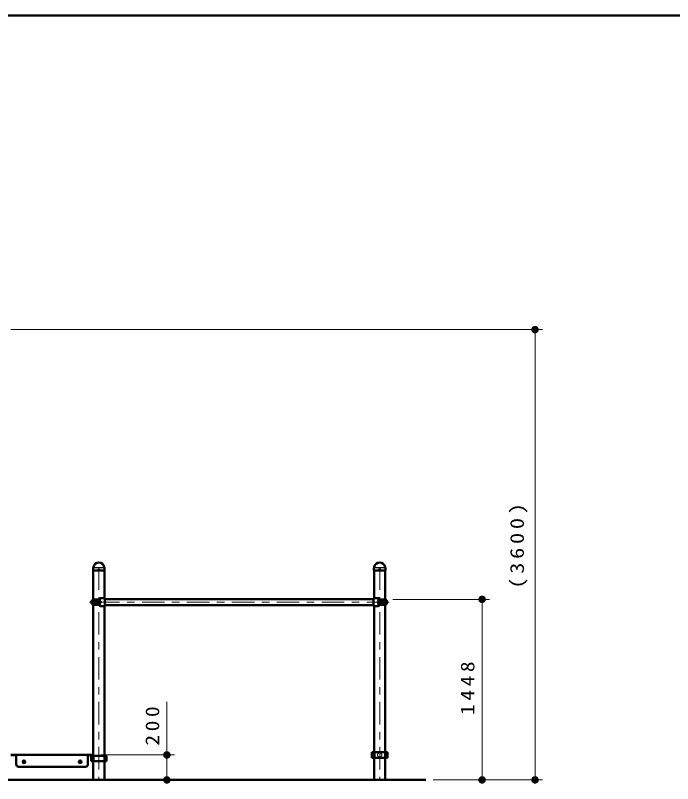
# Model space of a CAD drawing. Units: millimetres on the paper, scale 1:60. Extents: x -385 to 0, y -594 to 267.
# Drawn here: x -223.7 to -136, y -132.7 to -30 of the extents above; entities that cross this region are included whole.
import ezdxf

# ---------------------------------------------------------------- set-up
doc = ezdxf.new("R2010")
doc.units = ezdxf.units.MM
doc.linetypes.add('USER1', pattern=[4.5, 2.5, -2])
doc.linetypes.add('USER2', pattern=[6, 3, -1, 1, -1])
doc.layers.add('LY_1', color=140, linetype='Continuous', lineweight=50)
doc.styles.add('ＭＳ ゴシック', font='')
doc.styles.get('ＭＳ ゴシック').set_extended_font_data('MS Gothic')

# ---------------------------------------------------------------- blocks, each defined once
blk = doc.blocks.new('filled_dot')
at = {"color": 0, "linetype": 'Continuous', "lineweight": -2, "const_width": 1.25}
blk.add_lwpolyline([(-0.625, 0, 1), (0.625, 0, 1)], format="xyb", close=True, dxfattribs=at)

msp = doc.modelspace()

# ---------------------------------------------------------------- linework, layer by layer
at = {"layer": 'LY_1', "color": 7}
for p, q in [((0, -30), (-385, -30)), ((-352.387, -132.155), (-168.95, -132.155))]:
    msp.add_line(p, q, dxfattribs=at)
at = {"layer": 'LY_1', "color": 7, "lineweight": 13}
for p, q in [((-224.353, -71.986), (-153.36, -71.986)), ((-154.36, -71.986), (-154.36, -132.155)), ((-213.347, -103.813), (-211.858, -103.813)), ((-213.317, -103.755), (-211.891, -103.755)), ((-175.847, -103.813), (-174.358, -103.813)), ((-175.817, -103.755), (-174.391, -103.755)), ((-173.334, -108.03), (-160.427, -108.03)), ((-161.427, -108.03), (-161.427, -132.155)), ((-203.516, -121.713), (-203.516, -132.155)), ((-212.345, -128.821), (-202.516, -128.821)), ((-167.95, -132.155), (-160.427, -132.155)), ((-167.95, -132.155), (-153.36, -132.155))]:
    msp.add_line(p, q, dxfattribs=at)
at = {"layer": 'LY_1'}
for p, q in [((-213.377, -104.163), (-213.37, -103.832)), ((-213.369, -104.171), (-213.377, -104.163)), ((-213.369, -104.171), (-211.837, -104.171)), ((-213.35, -103.784), (-213.331, -103.766)), ((-213.345, -108.03), (-213.345, -104.171)), ((-211.856, -103.784), (-211.874, -103.766)), ((-211.86, -107.863), (-211.86, -104.171)), ((-211.829, -104.163), (-211.837, -104.171)), ((-211.829, -104.163), (-211.835, -103.832)), ((-175.877, -104.163), (-175.87, -103.832)), ((-175.869, -104.171), (-175.877, -104.163)), ((-175.869, -104.171), (-174.337, -104.171)), ((-175.85, -103.784), (-175.831, -103.766)), ((-175.845, -107.863), (-175.845, -104.171)), ((-174.356, -103.784), (-174.374, -103.766)), ((-174.36, -108.03), (-174.36, -104.171)), ((-174.329, -104.163), (-174.337, -104.171)), ((-174.329, -104.163), (-174.335, -103.832)), ((-213.548, -108.238), (-213.553, -108.238)), ((-213.548, -108.571), (-213.553, -108.571)), ((-213.371, -108.03), (-212.661, -108.03)), ((-213.369, -108.78), (-212.661, -108.78)), ((-213.345, -132.155), (-213.345, -108.78)), ((-212.872, -108.252), (-213.157, -108.237)), ((-212.872, -108.558), (-213.157, -108.572)), ((-212.872, -108.252), (-212.872, -108.558)), ((-212.628, -108.063), (-212.628, -108.746)), ((-212.56, -108.03), (-212.56, -108.78)), ((-212.46, -108.03), (-212.56, -108.03)), ((-212.46, -108.78), (-212.56, -108.78)), ((-212.46, -108.03), (-212.46, -108.78)), ((-212.46, -108.255), (-212.444, -108.255)), ((-212.46, -108.255), (-212.46, -108.555)), ((-212.46, -108.555), (-212.444, -108.555)), ((-211.79, -107.863), (-212.394, -107.863)), ((-212.36, -108.338), (-212.36, -108.471)), ((-211.79, -107.863), (-211.79, -108.946)), ((-175.915, -108), (-211.79, -108)), ((-175.915, -108.81), (-211.79, -108.81)), ((-175.915, -107.863), (-175.915, -108.946)), ((-175.915, -107.863), (-175.312, -107.863)), ((-175.345, -108.338), (-175.345, -108.471)), ((-175.245, -108.255), (-175.262, -108.255)), ((-175.245, -108.555), (-175.262, -108.555)), ((-175.245, -108.03), (-175.245, -108.78)), ((-175.245, -108.03), (-175.145, -108.03)), ((-175.245, -108.255), (-175.245, -108.555)), ((-175.245, -108.78), (-175.145, -108.78)), ((-175.145, -108.03), (-175.145, -108.78)), ((-175.078, -108.063), (-175.078, -108.746)), ((-174.334, -108.03), (-175.044, -108.03)), ((-174.336, -108.78), (-175.044, -108.78)), ((-174.833, -108.252), (-174.549, -108.237)), ((-174.833, -108.252), (-174.833, -108.558)), ((-174.833, -108.558), (-174.549, -108.572)), ((-174.36, -132.155), (-174.36, -108.78)), ((-174.157, -108.238), (-174.153, -108.238)), ((-174.157, -108.571), (-174.153, -108.571)), ((-211.79, -108.946), (-212.394, -108.946)), ((-211.86, -132.155), (-211.86, -108.946)), ((-175.915, -108.946), (-175.312, -108.946)), ((-175.845, -132.155), (-175.845, -108.946)), ((-224.36, -128.821), (-223.644, -128.821)), ((-224.36, -128.86), (-223.644, -128.86)), ((-223.644, -128.871), (-223.644, -130.071)), ((-223.594, -128.821), (-214.111, -128.821)), ((-213.345, -128.821), (-214.061, -128.821)), ((-213.345, -128.86), (-214.061, -128.86)), ((-214.061, -128.871), (-214.061, -130.071)), ((-213.633, -128.921), (-213.633, -129.671)), ((-213.633, -128.921), (-211.573, -128.921)), ((-213.504, -128.921), (-213.504, -129.671)), ((-213.454, -128.921), (-213.454, -129.671)), ((-213.298, -128.921), (-213.298, -129.671)), ((-211.711, -128.921), (-211.711, -129.671)), ((-211.573, -128.921), (-211.573, -129.671)), ((-176.133, -128.446), (-176.133, -129.196)), ((-176.133, -128.446), (-174.073, -128.446)), ((-176.133, -129.196), (-174.073, -129.196)), ((-176.004, -128.446), (-176.004, -129.196)), ((-175.954, -128.446), (-175.954, -129.196)), ((-175.798, -128.446), (-175.798, -129.196)), ((-174.211, -128.446), (-174.211, -129.196)), ((-174.073, -128.446), (-174.073, -129.196)), ((-222.669, -129.7), (-222.603, -129.661)), ((-222.669, -129.7), (-222.669, -129.777)), ((-222.669, -129.777), (-222.603, -129.815)), ((-222.603, -129.661), (-222.536, -129.7)), ((-222.603, -129.815), (-222.536, -129.777)), ((-222.536, -129.7), (-222.536, -129.777)), ((-215.169, -129.7), (-215.103, -129.661)), ((-215.169, -129.7), (-215.169, -129.777)), ((-215.169, -129.777), (-215.103, -129.815)), ((-215.103, -129.661), (-215.036, -129.7)), ((-215.103, -129.815), (-215.036, -129.777)), ((-215.036, -129.7), (-215.036, -129.777)), ((-213.633, -129.671), (-211.573, -129.671)), ((-223.311, -130.405), (-218.853, -130.405)), ((-218.853, -130.405), (-214.394, -130.405))]:
    msp.add_line(p, q, dxfattribs=at)
at = {"layer": 'LY_1', "color": 7, "linetype": 'USER2', "lineweight": 13}
for p, q in [((-212.603, -103.746), (-212.603, -132.155)), ((-175.103, -103.746), (-175.103, -132.155)), ((-173.835, -108.405), (-213.907, -108.405))]:
    msp.add_line(p, q, dxfattribs=at)
at = {"layer": 'LY_1', "color": 7, "linetype": 'USER1', "lineweight": 13}
for p, q in [((-213.353, -108.046), (-213.353, -108.763)), ((-212.877, -108.321), (-212.46, -108.321)), ((-212.877, -108.488), (-212.877, -108.321)), ((-212.877, -108.488), (-212.46, -108.488)), ((-212.736, -108.259), (-212.872, -108.252)), ((-212.736, -108.55), (-212.872, -108.558)), ((-212.728, -108.263), (-212.861, -108.263)), ((-212.861, -108.263), (-212.861, -108.546)), ((-212.728, -108.546), (-212.861, -108.546)), ((-212.728, -108.267), (-212.728, -108.542)), ((-212.628, -108.305), (-212.728, -108.305)), ((-212.628, -108.505), (-212.728, -108.505)), ((-212.46, -108.305), (-212.56, -108.305)), ((-212.46, -108.505), (-212.56, -108.505)), ((-175.245, -108.305), (-175.145, -108.305)), ((-174.829, -108.321), (-175.245, -108.321)), ((-174.829, -108.488), (-175.245, -108.488)), ((-175.245, -108.505), (-175.145, -108.505)), ((-175.078, -108.305), (-174.978, -108.305)), ((-175.078, -108.505), (-174.978, -108.505)), ((-174.978, -108.263), (-174.844, -108.263)), ((-174.978, -108.267), (-174.978, -108.542)), ((-174.978, -108.546), (-174.844, -108.546)), ((-174.97, -108.259), (-174.833, -108.252)), ((-174.97, -108.55), (-174.833, -108.558)), ((-174.844, -108.263), (-174.844, -108.546)), ((-174.829, -108.488), (-174.829, -108.321)), ((-174.353, -108.046), (-174.353, -108.763))]:
    msp.add_line(p, q, dxfattribs=at)
at = {"layer": 'LY_1'}
for centre, radius in [((-212.603, -104.038), 0.05), ((-175.103, -104.038), 0.05), ((-222.603, -129.738), 0.175), ((-215.103, -129.738), 0.175)]:
    msp.add_circle(centre, radius, dxfattribs=at)
at = {"layer": 'LY_1', "color": 7, "linetype": 'USER1', "lineweight": 13}
for centre, radius in [((-175.103, -128.821), 0.283), ((-222.603, -129.738), 0.104), ((-215.103, -129.738), 0.104)]:
    msp.add_circle(centre, radius, dxfattribs=at)
at = {"layer": 'LY_1', "color": 7, "lineweight": 13}
for centre, radius in [((-222.603, -129.738), 0.2), ((-222.603, -129.738), 0.0917), ((-215.103, -129.738), 0.2), ((-215.103, -129.738), 0.0917)]:
    msp.add_circle(centre, radius, dxfattribs=at)
at = {"layer": 'LY_1'}
for centre, radius, start, end in [((-212.603, -103.821), 0.72, 90, 173.3676), ((-212.603, -103.821), 0.72, 6.6324, 90), ((-175.103, -103.821), 0.72, 90, 173.3676), ((-175.103, -103.821), 0.72, 6.6324, 90), ((-213.3, -103.834), 0.07, 135, 178.99605), ((-213.364, -103.733), 0.0467, 315, 353.3676), ((-211.841, -103.733), 0.0467, 186.6324, 225), ((-211.905, -103.834), 0.07, 1.00395, 45), ((-175.8, -103.834), 0.07, 135, 178.99605), ((-175.864, -103.733), 0.0467, 315, 353.3676), ((-174.341, -103.733), 0.0467, 186.6324, 225), ((-174.405, -103.834), 0.07, 1.00395, 45), ((-213.353, -108.405), 0.267, 143.1301, 216.8699), ((-213.353, -108.405), 0.25, 154.44159, 205.55841), ((-212.526, -108.8), 1.167, 140.22094, 154.44159), ((-212.526, -108.009), 1.167, 205.55841, 219.77906), ((-213.553, -108.255), 0.0167, 90, 143.1301), ((-213.553, -108.555), 0.0167, 216.8699, 270), ((-213.371, -108.096), 0.0667, 90, 140.22094), ((-213.371, -108.713), 0.0667, 219.77906, 270), ((-212.994, -108.405), 0.232, 154.69944, 205.30056), ((-212.148, -108.804), 1.167, 151.38495, 154.69944), ((-212.148, -108.005), 1.167, 205.30056, 208.61505), ((-213.158, -108.254), 0.0167, 87, 151.38495), ((-213.158, -108.556), 0.0167, 208.61505, 273), ((-212.661, -108.063), 0.0333, 0, 90), ((-212.661, -108.746), 0.0333, 270, 0), ((-212.394, -108.03), 0.167, 90, 180), ((-212.394, -108.78), 0.167, 180, 270), ((-212.444, -108.338), 0.0833, 0, 90), ((-212.444, -108.471), 0.0833, 270, 0), ((-175.262, -108.338), 0.0833, 90, 180), ((-175.262, -108.471), 0.0833, 180, 270), ((-175.312, -108.03), 0.167, 0, 90), ((-175.312, -108.78), 0.167, 270, 0), ((-175.044, -108.063), 0.0333, 90, 180), ((-175.044, -108.746), 0.0333, 180, 270), ((-174.548, -108.254), 0.0167, 28.61505, 93), ((-174.548, -108.556), 0.0167, 267, 331.38495), ((-175.558, -108.804), 1.167, 25.30055, 28.61505), ((-175.558, -108.005), 1.167, 331.38495, 334.69945), ((-174.712, -108.405), 0.232, 334.69945, 25.30055), ((-174.334, -108.096), 0.0667, 39.77906, 90), ((-174.334, -108.713), 0.0667, 270, 320.22094), ((-175.18, -108.8), 1.167, 25.55841, 39.77906), ((-175.18, -108.009), 1.167, 320.22094, 334.44159), ((-174.153, -108.255), 0.0167, 36.8699, 90), ((-174.153, -108.555), 0.0167, 270, 323.1301), ((-174.353, -108.405), 0.267, 323.1301, 36.8699), ((-174.353, -108.405), 0.25, 334.44159, 25.55841), ((-223.594, -128.871), 0.05, 90, 180), ((-214.111, -128.871), 0.05, 0, 90), ((-223.311, -130.071), 0.333, 180, 270), ((-214.394, -130.071), 0.333, 270, 0)]:
    msp.add_arc(centre, radius, start, end, dxfattribs=at)
at = {"layer": 'LY_1', "color": 7, "linetype": 'USER1', "lineweight": 13}
for centre, radius, start, end in [((-213.369, -108.046), 0.0167, 0, 91.98888), ((-213.369, -108.763), 0.0167, 270, 0), ((-212.736, -108.267), 0.0083, 0, 88), ((-212.736, -108.267), 0.0083, 0, 88), ((-212.736, -108.542), 0.0083, 272, 0), ((-212.736, -108.542), 0.0083, 273, 0), ((-174.969, -108.267), 0.0083, 92, 180), ((-174.969, -108.267), 0.0083, 92, 180), ((-174.969, -108.542), 0.0083, 180, 268), ((-174.969, -108.542), 0.0083, 180, 267), ((-174.336, -108.046), 0.0167, 88.01112, 180), ((-174.336, -108.763), 0.0167, 180, 270)]:
    msp.add_arc(centre, radius, start, end, dxfattribs=at)

# ---------------------------------------------------------------- block references
at = {"layer": 'LY_1', "color": 7, "lineweight": 13, "xscale": 0.4, "yscale": 0.4}
for p, rotation in [((-154.36, -71.986), 270), ((-161.427, -108.03), 270), ((-203.516, -128.821), 270), ((-203.516, -132.155), 90), ((-161.427, -132.155), 90), ((-154.36, -132.155), 90)]:
    msp.add_blockref('filled_dot', p, dxfattribs=dict(at, rotation=rotation))

# ---------------------------------------------------------------- texts
at = {"layer": 'LY_1', "color": 7, "char_height": 1.833, "attachment_point": 8, "rotation": 90, "style": 'ＭＳ ゴシック'}
for s, insert in [('\\T1.33;\\W1.2;(3600)', (-155.36, -100.639)), ('\\T1.33;\\W1.15;1448', (-162.427, -119.664)), ('\\T1.33;\\W1.15;200', (-204.516, -124.713))]:
    msp.add_mtext(s, dxfattribs=dict(at, insert=insert))

doc.saveas('drawing.dxf')
